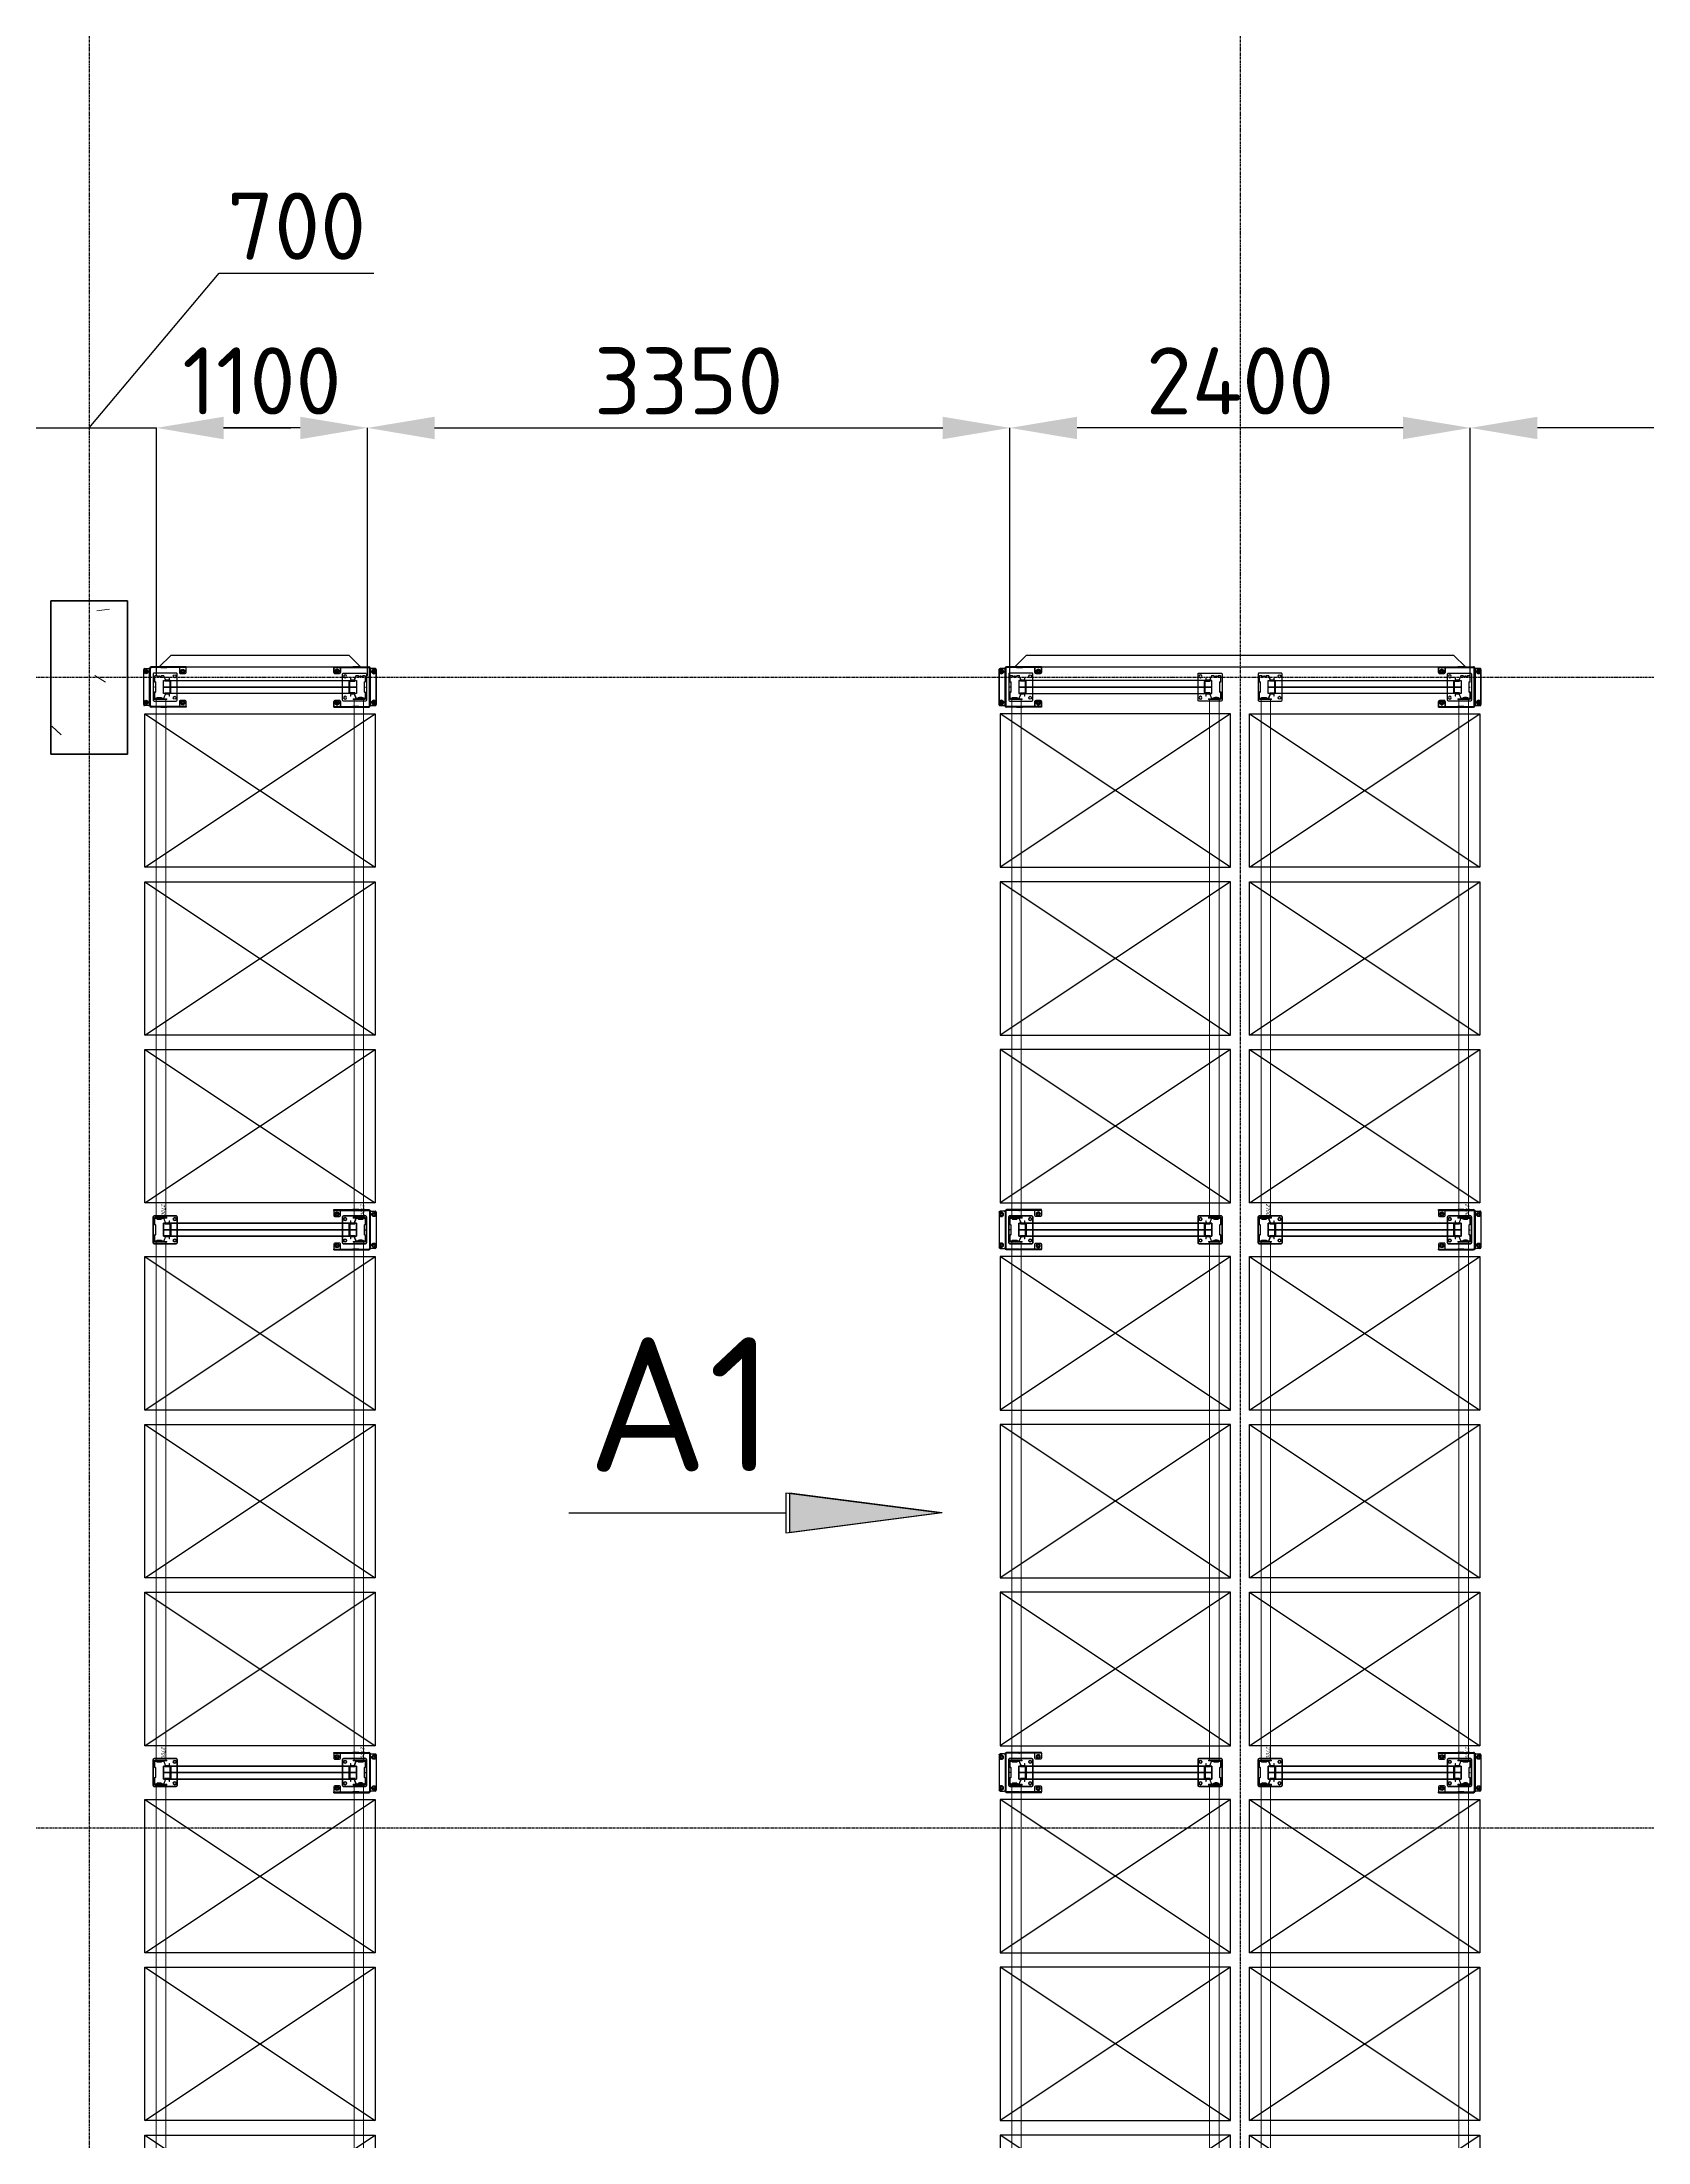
# Model space of a CAD drawing. Header units: millimetres. Extents: x 2140 to 223837, y 2113 to 170313.
# Drawn here: x 63916 to 72289, y 130122 to 141071 of the extents above; entities that cross this region are included whole.
import ezdxf

# ---------------------------------------------------------------- set-up
doc = ezdxf.new("R2010")
doc.units = ezdxf.units.MM
doc.linetypes.add('Линия сетки', pattern=[22.225, 12.7, -3.175, 3.175, -3.175])
for name, color, linetype in [('0_ANNOT_Dimensions', 7, 'Continuous'), ('12.Секция', 7, 'Continuous'), ('2.Стойка', 7, 'Continuous'), ('отбойники', 1, 'Continuous'), ('Размеры', 7, 'Continuous'), ('Стены', 7, 'Continuous')]:
    doc.layers.add(name, color=color, linetype=linetype)
for name, color, linetype, lineweight in [('1.Балка', 5, 'Continuous', 0), ('3.Опора', 7, 'Continuous', 0), ('S-COLS', 7, 'Continuous', 18)]:
    doc.layers.add(name, color=color, linetype=linetype, lineweight=lineweight)
doc.styles.get("Standard").update_dxf_attribs({"font": 'isocpeur.ttf'})
doc.styles.add('Курсив', font='isocpeui.ttf')
doc.dimstyles.new('350', dxfattribs={"dimtxt": 350, "dimasz": 350, "dimexe": 1, "dimexo": 10, "dimgap": 70, "dimtad": 1, "dimdec": 0, "dimzin": 0, "dimdsep": 46, "dimtxsty": 'Standard', "dimcen": 0.09, "dimadec": 0, "dimazin": 0, "dimtfac": 1, "dimtdec": 0, "dimtofl": 0, "dimtmove": 0, "dimatfit": 3, "dimfxl": 1, "dimtolj": 1, "dimtzin": 0, "dimarcsym": 0})
doc.dimstyles.new('Рзм блок', dxfattribs={"dimtxt": 40, "dimasz": 80, "dimexe": 0.18, "dimexo": 0, "dimgap": 5, "dimtad": 1, "dimtoh": 1, "dimdec": 0, "dimzin": 0, "dimdsep": 46, "dimtxsty": 'Курсив', "dimblk": 'NONE', "dimcen": 0.09, "dimse1": 1, "dimse2": 1, "dimsd1": 1, "dimsd2": 1, "dimadec": 0, "dimazin": 0, "dimtfac": 1, "dimtdec": 0, "dimtofl": 0, "dimtmove": 0, "dimatfit": 2, "dimldrblk": 'NONE', "dimfxl": 0.18, "dimtolj": 1, "dimtzin": 0, "dimarcsym": 0})

# ---------------------------------------------------------------- blocks, each defined once
blk = doc.blocks.new('*D801')
at = {"layer": '0_ANNOT_Dimensions', "color": 0, "lineweight": -2, "transparency": 16777216}
for p, q in [((64512, 137766), (64512, 139060)), ((65262, 139059), (64862, 139059)), ((65612, 137766), (65612, 139060))]:
    blk.add_line(p, q, dxfattribs=at)
at = {"layer": '0_ANNOT_Dimensions', "color": 0, "transparency": 16777216}
for points in [[(64862, 139117), (64862, 139000), (64512, 139059)], [(65262, 139117), (65262, 139000), (65612, 139059)]]:
    blk.add_solid(points, dxfattribs=at)
at = {"layer": 'Defpoints', "color": 0, "transparency": 16777216}
for p in [(64512, 139059), (64512, 137756), (65612, 137756)]:
    blk.add_point(p, dxfattribs=at)
at = {"layer": '0_ANNOT_Dimensions', "color": 0, "transparency": 16777216, "insert": (65062, 139304), "char_height": 350, "attachment_point": 5}
blk.add_mtext('\\A1;1100', dxfattribs=at)
blk = doc.blocks.new('*D803')
at = {"layer": '0_ANNOT_Dimensions', "color": 0, "lineweight": -2, "transparency": 16777216}
for p, q in [((68962, 137766), (68962, 139060)), ((71012, 139059), (69312, 139059)), ((71362, 137763), (71362, 139060))]:
    blk.add_line(p, q, dxfattribs=at)
at = {"layer": '0_ANNOT_Dimensions', "color": 0, "transparency": 16777216}
for points in [[(69312, 139117), (69312, 139000), (68962, 139059)], [(71012, 139117), (71012, 139000), (71362, 139059)]]:
    blk.add_solid(points, dxfattribs=at)
at = {"layer": 'Defpoints', "color": 0, "transparency": 16777216}
for p in [(68962, 139059), (68962, 137756), (71362, 137753)]:
    blk.add_point(p, dxfattribs=at)
at = {"layer": '0_ANNOT_Dimensions', "color": 0, "transparency": 16777216, "insert": (70162, 139304), "char_height": 350, "attachment_point": 5}
blk.add_mtext('\\A1;2400', dxfattribs=at)
blk = doc.blocks.new('*D804')
at = {"layer": '0_ANNOT_Dimensions', "color": 0, "lineweight": -2, "transparency": 16777216}
for p, q in [((65612, 138231), (65612, 139060)), ((65962, 139059), (68612, 139059)), ((68962, 138231), (68962, 139060))]:
    blk.add_line(p, q, dxfattribs=at)
at = {"layer": '0_ANNOT_Dimensions', "color": 0, "transparency": 16777216}
for points in [[(65962, 139117), (65962, 139000), (65612, 139059)], [(68612, 139117), (68612, 139000), (68962, 139059)]]:
    blk.add_solid(points, dxfattribs=at)
at = {"layer": 'Defpoints', "color": 0, "transparency": 16777216}
for p in [(68962, 139059), (65612, 138221), (68962, 138221)]:
    blk.add_point(p, dxfattribs=at)
at = {"layer": '0_ANNOT_Dimensions', "color": 0, "transparency": 16777216, "insert": (67287, 139304), "char_height": 350, "attachment_point": 5}
blk.add_mtext('\\A1;3350', dxfattribs=at)
blk = doc.blocks.new('*D805')
at = {"layer": '0_ANNOT_Dimensions', "color": 0, "lineweight": -2, "transparency": 16777216}
for p, q in [((71362, 138231), (71362, 139060)), ((74362, 139059), (71712, 139059)), ((74712, 138231), (74712, 139060))]:
    blk.add_line(p, q, dxfattribs=at)
at = {"layer": '0_ANNOT_Dimensions', "color": 0, "transparency": 16777216}
for points in [[(71712, 139117), (71712, 139000), (71362, 139059)], [(74362, 139117), (74362, 139000), (74712, 139059)]]:
    blk.add_solid(points, dxfattribs=at)
at = {"layer": 'Defpoints', "color": 0, "transparency": 16777216}
for p in [(71362, 139059), (71362, 138221), (74712, 138221)]:
    blk.add_point(p, dxfattribs=at)
at = {"layer": '0_ANNOT_Dimensions', "color": 0, "transparency": 16777216, "insert": (73037, 139304), "char_height": 350, "attachment_point": 5}
blk.add_mtext('\\A1;3350', dxfattribs=at)
blk = doc.blocks.new('*D806')
at = {"layer": '0_ANNOT_Dimensions', "color": 0, "lineweight": -2, "transparency": 16777216}
for p, q in [((64162, 139059), (64840, 139866)), ((64840, 139866), (65645, 139866)), ((63462, 139059), (63112, 139059)), ((63812, 138635), (63812, 139060)), ((63812, 139059), (64512, 139059)), ((64512, 138635), (64512, 139060)), ((64862, 139059), (65212, 139059))]:
    blk.add_line(p, q, dxfattribs=at)
at = {"layer": '0_ANNOT_Dimensions', "color": 0, "transparency": 16777216}
for points in [[(63462, 139117), (63462, 139000), (63812, 139059)], [(64862, 139117), (64862, 139000), (64512, 139059)]]:
    blk.add_solid(points, dxfattribs=at)
at = {"layer": 'Defpoints', "color": 0, "transparency": 16777216}
for p in [(64512, 139059), (63812, 138625), (64512, 138625)]:
    blk.add_point(p, dxfattribs=at)
at = {"layer": '0_ANNOT_Dimensions', "color": 0, "transparency": 16777216, "insert": (65243, 140111), "char_height": 350, "attachment_point": 5}
blk.add_mtext('\\A1;700', dxfattribs=at)
blk = doc.blocks.new('Опора FSус 120')
at = {"layer": '3.Опора', "color": 0, "linetype": 'Continuous', "lineweight": 25}
for p, q in [((-73, 120), (-73, 5)), ((68, 125), (-68, 125)), ((73, 5), (73, 120)), ((-68, 0), (68, 0)), ((-34, 85), (-34, 71)), ((-34, 61), (-34, 71)), ((-31, 61), (-34, 61)), ((-31, 85), (-31, 71)), ((-31, 71), (-31, 61)), ((28, 91), (-28, 91)), ((28, 88), (-28, 88)), ((31, 71), (31, 85)), ((31, 61), (31, 71)), ((34, 61), (31, 61)), ((34, 71), (34, 85)), ((34, 71), (34, 61))]:
    blk.add_line(p, q, dxfattribs=at)
at = {"layer": '3.Опора', "color": 0}
for p, q in [((-30, 73), (-35, 73)), ((30, 73), (35, 73))]:
    blk.add_line(p, q, dxfattribs=at)
for points in [[(-31, 77.5), (-34, 77.5), (-34, 68.5), (-31, 68.5)], [(31, 77.5), (34, 77.5), (34, 68.5), (31, 68.5)]]:
    blk.add_lwpolyline(points, close=True, dxfattribs=at)
at = {"layer": '3.Опора', "color": 0, "linetype": 'Continuous', "lineweight": 25}
for centre in [(-56, 112), (56, 112)]:
    blk.add_circle(centre, 7.5, dxfattribs=at)
for centre, radius, start, end in [((-68, 120), 5, 90, 180), ((68, 120), 5, 0, 90), ((-68, 5), 5, 180, 270), ((-28, 85), 6, 90, 180), ((-28, 85), 3, 90, 180), ((28, 85), 6, 0, 90), ((28, 85), 3, 0, 90), ((68, 5), 5, 270, 0)]:
    blk.add_arc(centre, radius, start, end, dxfattribs=at)
blk = doc.blocks.new('Стойка FSус 120')
at = {"color": 0, "linetype": 'ByBlock', "lineweight": 0}
for p, q in [((-60, 42), (-60, 35)), ((-60, 20), (-53, 20)), ((-60, 5), (-60, -1)), ((-58, 42), (-58, 35)), ((-58, 31), (-57, 31)), ((-57, 9), (-58, 9)), ((-58, 5), (-58, -1)), ((-38, 53), (-57, 46)), ((-38, 51), (-57, 44)), ((-57, 33), (-56, 32)), ((-56, 8), (-57, 7)), ((-56, 29), (-56, 11)), ((-56, 26), (-54, 26)), ((-54, 14), (-56, 14)), ((-54, 29), (-54, 11)), ((-47, 73), (-39, 73)), ((-47, 73), (-47, 71)), ((-47, 71), (-39, 71)), ((-38, 62), (-34, 62)), ((-37, 69), (-37, 55)), ((-35, 66), (-37, 66)), ((-37, 58), (-35, 58)), ((-35, 69), (-35, 55)), ((-28, -2), (-26, 0)), ((-23, 2), (23, 2)), ((-23, 0), (23, 0)), ((26, 0), (28, -2)), ((38, 62), (34, 62)), ((35, 55), (35, 69)), ((37, 66), (35, 66)), ((35, 58), (37, 58)), ((37, 55), (37, 69)), ((57, 46), (38, 53)), ((57, 44), (38, 51)), ((39, 73), (47, 73)), ((39, 71), (47, 71)), ((47, 73), (47, 71)), ((60, 20), (53, 20)), ((54, 11), (54, 29)), ((56, 26), (54, 26)), ((54, 14), (56, 14)), ((56, 32), (57, 33)), ((56, 11), (56, 29)), ((57, 7), (56, 8)), ((57, 31), (58, 31)), ((58, 9), (57, 9)), ((58, 35), (58, 42)), ((58, -1), (58, 5)), ((60, 35), (60, 42)), ((60, -1), (60, 5)), ((-56, -3), (-48, -3)), ((-56, -5), (-48, -5)), ((-48, -3), (-46, -3)), ((-48, -3), (-48, -5)), ((-46, -5), (-48, -5)), ((-46, -3), (-46, -3)), ((-46, -3), (-37, -3)), ((-46, -5), (-46, -5)), ((-37, -5), (-46, -5)), ((-37, -3), (-36, -3)), ((-36, -5), (-37, -5)), ((-36, -3), (-29, -3)), ((-36, -3), (-36, -5)), ((-36, -5), (-29, -5)), ((-26, -3), (-25, -1)), ((25, -1), (26, -3)), ((29, -3), (36, -3)), ((29, -5), (36, -5)), ((37, -3), (36, -3)), ((36, -3), (36, -5)), ((36, -5), (37, -5)), ((46, -3), (37, -3)), ((37, -5), (46, -5)), ((48, -3), (46, -3)), ((46, -3), (46, -3)), ((46, -5), (48, -5)), ((46, -5), (46, -5)), ((48, -3), (56, -3)), ((48, -3), (48, -5)), ((48, -5), (56, -5))]:
    blk.add_line(p, q, dxfattribs=at)
for centre, radius, start, end in [((-56, 42), 4, 110, 180), ((-56, 35), 4, 180, 240), ((-56, 5), 4, 120, 180), ((-56, 42), 2, 110, 180), ((-56, 35), 2, 180, 240), ((-56, 5), 2, 120, 180), ((-58, 29), 2, 0, 60), ((-58, 11), 2, 300, 0), ((-58, 29), 4, 0, 60), ((-58, 11), 4, 300, 0), ((-39, 69), 4, 0, 90), ((-39, 69), 2, 0, 90), ((-39, 55), 4, 290, 0), ((-39, 55), 2, 290, 0), ((-23, -2), 4, 90, 150), ((-23, -2), 2, 90, 150), ((23, -2), 4, 30, 90), ((23, -2), 2, 30, 90), ((39, 69), 4, 90, 180), ((39, 55), 4, 180, 250), ((39, 69), 2, 90, 180), ((39, 55), 2, 180, 250), ((58, 29), 4, 120, 180), ((58, 11), 4, 180, 240), ((58, 29), 2, 120, 180), ((58, 11), 2, 180, 240), ((56, 42), 4, 0, 70), ((56, 42), 2, 0, 70), ((56, 35), 2, 300, 0), ((56, 5), 2, 0, 60), ((56, 35), 4, 300, 0), ((56, 5), 4, 0, 60), ((-56, -1), 4, 180, 270), ((-56, -1), 2, 180, 270), ((-29, -1), 2, 270, 330), ((-29, -1), 4, 270, 330), ((29, -1), 4, 210, 270), ((29, -1), 2, 210, 270), ((56, -1), 2, 270, 0), ((56, -1), 4, 270, 0)]:
    blk.add_arc(centre, radius, start, end, dxfattribs=at)
blk = doc.blocks.new('*D332')
at = {"layer": 'Defpoints', "color": 0, "linetype": 'ByBlock', "transparency": 16777216}
for p in [(65, 55), (65, 26), (2765, 55)]:
    blk.add_point(p, dxfattribs=at)
at = {"layer": 'Defpoints', "color": 0, "linetype": 'ByBlock', "transparency": 16777216, "insert": (2724, 41), "char_height": 20, "attachment_point": 5, "style": 'Курсив'}
blk.add_mtext('\\A1;2700', dxfattribs=at)
blk = doc.blocks.new('_None')
blk = doc.blocks.new('*D333')
at = {"layer": 'Defpoints', "color": 0, "linetype": 'ByBlock', "transparency": 16777216}
for p in [(65, 1064), (65, 1035), (2765, 1035)]:
    blk.add_point(p, dxfattribs=at)
at = {"layer": 'Defpoints', "color": 0, "linetype": 'ByBlock', "transparency": 16777216, "insert": (2724, 1080), "char_height": 20, "attachment_point": 5, "style": 'Курсив'}
blk.add_mtext('\\A1;2700', dxfattribs=at)
blk = doc.blocks.new('*U1979')
at = {"layer": 'Размеры', "color": 251, "true_color": 0x636466}
for p, q in [((-10, 0), (-5, 9)), ((-5, -9), (-10, 0)), ((-5, 9), (5, 9)), ((5, 9), (10, 0)), ((10, 0), (5, -9)), ((5, -9), (-5, -9))]:
    blk.add_line(p, q, dxfattribs=at)
for radius in [11, 5]:
    blk.add_circle((0, 0), radius, dxfattribs=at)
blk = doc.blocks.new('*U1980')
at = {"layer": 'Размеры', "color": 251, "true_color": 0x636466}
for p, q in [((-10, 0), (-5, 9)), ((-5, -9), (-10, 0)), ((-5, 9), (5, 9)), ((5, 9), (10, 0)), ((10, 0), (5, -9)), ((5, -9), (-5, -9))]:
    blk.add_line(p, q, dxfattribs=at)
for radius in [11, 5]:
    blk.add_circle((0, 0), radius, dxfattribs=at)
blk = doc.blocks.new('*U1981')
at = {"layer": 'Размеры', "color": 251, "true_color": 0x636466}
for p, q in [((-10, 0), (-5, 9)), ((-5, -9), (-10, 0)), ((-5, 9), (5, 9)), ((5, 9), (10, 0)), ((10, 0), (5, -9)), ((5, -9), (-5, -9))]:
    blk.add_line(p, q, dxfattribs=at)
for radius in [11, 5]:
    blk.add_circle((0, 0), radius, dxfattribs=at)
blk = doc.blocks.new('*U1975')
at = {"layer": 'Размеры', "color": 251, "true_color": 0x636466}
for p, q in [((-10, 0), (-5, 9)), ((-5, -9), (-10, 0)), ((-5, 9), (5, 9)), ((5, 9), (10, 0)), ((10, 0), (5, -9)), ((5, -9), (-5, -9))]:
    blk.add_line(p, q, dxfattribs=at)
for radius in [11, 5]:
    blk.add_circle((0, 0), radius, dxfattribs=at)
blk = doc.blocks.new('*U1875')
h = blk.add_hatch(color=0)
h.dxf.hatch_style = 1
h.paths.add_polyline_path([(105, 160), (101, 160), (101, 160), (101, 60), (105, 60)])
h.paths.add_polyline_path([(-101, 160), (-105, 160), (-105, 60), (-101, 60)])
h.paths.add_polyline_path([(105, -22), (105, 29), (101, 29), (101, -22), (101, -22, -0.414214), (97, -26), (-97, -26, -0.414214), (-101, -22), (-101, 29), (-105, 29), (-105, -22, 0.414214), (-97, -30), (97, -30, 0.414214)])
at = {"color": 0, "linetype": 'Continuous', "lineweight": 25}
for p, q in [((-105, 160), (-101, 160)), ((-105, 160), (-105, 46)), ((-101, 160), (-101, 160)), ((-97, 160), (-101, 160)), ((-101, 160), (-101, 46)), ((-101, 125), (-97, 125)), ((-75, 160), (-97, 160)), ((-97, 125), (-75, 125)), ((-70, 130), (-70, 155)), ((70, 155), (70, 130)), ((97, 160), (75, 160)), ((75, 125), (97, 125)), ((101, 160), (97, 160)), ((97, 125), (101, 125)), ((101, 160), (101, 46)), ((101, 160), (105, 160)), ((101, 160), (101, 160)), ((105, 160), (105, 46)), ((105, 160), (105, 160)), ((-105, 46), (-105, 42)), ((-105, 46), (-105, 42)), ((-105, 46), (-105, 42)), ((-105, 42), (-105, -22)), ((-105, 42), (-105, -22)), ((-101, 42), (-101, 46)), ((-101, 42), (-101, 46)), ((-101, 42), (-101, 46)), ((-101, 42), (-101, -22)), ((-101, 42), (-101, -22)), ((101, 47), (101, 42)), ((101, 47), (101, 42)), ((101, 42), (101, 46)), ((101, 42), (101, -22)), ((101, 42), (101, -22)), ((105, 42), (105, 47)), ((105, 42), (105, 47)), ((105, 46), (105, 42)), ((105, 42), (105, -22)), ((105, 42), (105, -22)), ((97, -26), (-97, -26)), ((97, -30), (-97, -30)), ((-97, -30), (-97, -34)), ((-97, -56), (-97, -34)), ((92, -61), (-92, -61)), ((97, -34), (97, -30)), ((97, -34), (97, -56))]:
    blk.add_line(p, q, dxfattribs=at)
at = {"color": 0}
for p, q in [((-100, 54), (-106, 54)), ((-100, 34), (-106, 34)), ((106, 54), (100, 54)), ((106, 34), (100, 34))]:
    blk.add_line(p, q, dxfattribs=at)
at = {"color": 61, "true_color": 0xedee99}
blk.add_line((0, 0), (0, -5), dxfattribs=at)
at = {"color": 0}
for points in [[(-101, 60), (-105, 60), (-105, 29), (-101, 29)], [(105, 60), (101, 60), (101, 29), (105, 29)]]:
    blk.add_lwpolyline(points, close=True, dxfattribs=at)
at = {"color": 0, "linetype": 'Continuous', "lineweight": 25}
for centre in [(-82, 143), (82, 143), (-80, -49), (80, -49)]:
    blk.add_circle(centre, 6, dxfattribs=at)
for centre, radius, start, end in [((-75, 155), 5, 0, 90), ((-75, 130), 5, 270, 0), ((75, 155), 5, 90, 180), ((75, 130), 5, 180, 270), ((-97, -22), 8, 180, 270), ((-97, -22), 4, 180, 270), ((-92, -56), 5, 180, 270), ((92, -56), 5, 270, 0), ((97, -22), 8, 270, 0), ((97, -22), 4, 270, 0)]:
    blk.add_arc(centre, radius, start, end, dxfattribs=at)
at = {"layer": 'отбойники', "color": 0, "rotation": 180}
for name, p in [('*U1981', (-82, 143)), ('*U1975', (82, 143)), ('*U1980', (-80, -49)), ('*U1979', (80, -49))]:
    blk.add_blockref(name, p, dxfattribs=at)
blk = doc.blocks.new('*U1015')
at = {"layer": 'Размеры', "color": 251, "true_color": 0x636466}
for p, q in [((-10, 0), (-5, 9)), ((-5, -9), (-10, 0)), ((-5, 9), (5, 9)), ((5, 9), (10, 0)), ((10, 0), (5, -9)), ((5, -9), (-5, -9))]:
    blk.add_line(p, q, dxfattribs=at)
for radius in [11, 5]:
    blk.add_circle((0, 0), radius, dxfattribs=at)
blk = doc.blocks.new('*U1016')
at = {"layer": 'Размеры', "color": 251, "true_color": 0x636466}
for p, q in [((-10, 0), (-5, 9)), ((-5, -9), (-10, 0)), ((-5, 9), (5, 9)), ((5, 9), (10, 0)), ((10, 0), (5, -9)), ((5, -9), (-5, -9))]:
    blk.add_line(p, q, dxfattribs=at)
for radius in [11, 5]:
    blk.add_circle((0, 0), radius, dxfattribs=at)
blk = doc.blocks.new('*U1017')
at = {"layer": 'Размеры', "color": 251, "true_color": 0x636466}
for p, q in [((-10, 0), (-5, 9)), ((-5, -9), (-10, 0)), ((-5, 9), (5, 9)), ((5, 9), (10, 0)), ((10, 0), (5, -9)), ((5, -9), (-5, -9))]:
    blk.add_line(p, q, dxfattribs=at)
for radius in [11, 5]:
    blk.add_circle((0, 0), radius, dxfattribs=at)
blk = doc.blocks.new('*U1018')
at = {"layer": 'Размеры', "color": 251, "true_color": 0x636466}
for p, q in [((-10, 0), (-5, 9)), ((-5, -9), (-10, 0)), ((-5, 9), (5, 9)), ((5, 9), (10, 0)), ((10, 0), (5, -9)), ((5, -9), (-5, -9))]:
    blk.add_line(p, q, dxfattribs=at)
for radius in [11, 5]:
    blk.add_circle((0, 0), radius, dxfattribs=at)
blk = doc.blocks.new('*U1019')
at = {"layer": 'Размеры', "color": 251, "true_color": 0x636466}
for p, q in [((-10, 0), (-5, 9)), ((-5, -9), (-10, 0)), ((-5, 9), (5, 9)), ((5, 9), (10, 0)), ((10, 0), (5, -9)), ((5, -9), (-5, -9))]:
    blk.add_line(p, q, dxfattribs=at)
for radius in [11, 5]:
    blk.add_circle((0, 0), radius, dxfattribs=at)
blk = doc.blocks.new('*U1020')
at = {"layer": 'Размеры', "color": 251, "true_color": 0x636466}
for p, q in [((-10, 0), (-5, 9)), ((-5, -9), (-10, 0)), ((-5, 9), (5, 9)), ((5, 9), (10, 0)), ((10, 0), (5, -9)), ((5, -9), (-5, -9))]:
    blk.add_line(p, q, dxfattribs=at)
for radius in [11, 5]:
    blk.add_circle((0, 0), radius, dxfattribs=at)
blk = doc.blocks.new('*U1021')
at = {"layer": 'Размеры', "color": 251, "true_color": 0x636466}
for p, q in [((-10, 0), (-5, 9)), ((-5, -9), (-10, 0)), ((-5, 9), (5, 9)), ((5, 9), (10, 0)), ((10, 0), (5, -9)), ((5, -9), (-5, -9))]:
    blk.add_line(p, q, dxfattribs=at)
for radius in [11, 5]:
    blk.add_circle((0, 0), radius, dxfattribs=at)
blk = doc.blocks.new('*U1022')
at = {"layer": 'Размеры', "color": 251, "true_color": 0x636466}
for p, q in [((-10, 0), (-5, 9)), ((-5, -9), (-10, 0)), ((-5, 9), (5, 9)), ((5, 9), (10, 0)), ((10, 0), (5, -9)), ((5, -9), (-5, -9))]:
    blk.add_line(p, q, dxfattribs=at)
for radius in [11, 5]:
    blk.add_circle((0, 0), radius, dxfattribs=at)
blk = doc.blocks.new('*U1030')
h = blk.add_hatch(color=0)
h.dxf.hatch_style = 1
h.paths.add_polyline_path([(160, -105), (160, -101), (160, -101), (60, -101), (60, -105)])
h.paths.add_polyline_path([(160, 101), (160, 105), (60, 105), (60, 101)])
h.paths.add_polyline_path([(-22, -105), (29, -105), (29, -101), (-22, -101), (-22, -101, -0.414214), (-26, -97), (-26, 97, -0.414214), (-22, 101), (29, 101), (29, 105), (-22, 105, 0.414214), (-30, 97), (-30, -97, 0.414214)])
h = blk.add_hatch(color=0)
h.dxf.hatch_style = 1
h.paths.add_polyline_path([(930, -105), (930, -101), (930, -101), (1030, -101), (1030, -105)])
h.paths.add_polyline_path([(930, 101), (930, 105), (1030, 105), (1030, 101)])
h.paths.add_polyline_path([(1112, -105), (1061, -105), (1061, -101), (1112, -101), (1112, -101, 0.414214), (1116, -97), (1116, 97, 0.414214), (1112, 101), (1061, 101), (1061, 105), (1112, 105, -0.414214), (1120, 97), (1120, -97, -0.414214)])
at = {"color": 0, "linetype": 'Continuous', "lineweight": 25}
for p, q in [((-61, -92), (-61, 92)), ((-56, 97), (-34, 97)), ((-30, 97), (-34, 97)), ((-30, -97), (-30, 97)), ((-26, -97), (-26, 97)), ((42, 105), (-22, 105)), ((42, 105), (-22, 105)), ((42, 101), (-22, 101)), ((42, 101), (-22, 101)), ((46, 105), (42, 105)), ((46, 105), (42, 105)), ((46, 105), (42, 105)), ((42, 101), (46, 101)), ((42, 101), (46, 101)), ((42, 101), (46, 101)), ((160, 105), (46, 105)), ((160, 101), (46, 101)), ((125, 101), (125, 97)), ((125, 97), (125, 75)), ((130, 70), (155, 70)), ((160, 105), (160, 101)), ((160, 101), (160, 101)), ((160, 97), (160, 101)), ((160, 75), (160, 97)), ((930, 105), (930, 101)), ((930, 105), (1044, 105)), ((930, 101), (930, 101)), ((930, 97), (930, 101)), ((930, 101), (1044, 101)), ((930, 75), (930, 97)), ((960, 70), (935, 70)), ((965, 101), (965, 97)), ((965, 97), (965, 75)), ((1044, 105), (1048, 105)), ((1044, 105), (1048, 105)), ((1044, 105), (1048, 105)), ((1048, 101), (1044, 101)), ((1048, 101), (1044, 101)), ((1048, 101), (1044, 101)), ((1048, 105), (1112, 105)), ((1048, 105), (1112, 105)), ((1048, 101), (1112, 101)), ((1048, 101), (1112, 101)), ((1116, -97), (1116, 97)), ((1120, -97), (1120, 97)), ((1120, 97), (1124, 97)), ((1146, 97), (1124, 97)), ((1151, -92), (1151, 92)), ((-34, -97), (-56, -97)), ((-34, -97), (-30, -97)), ((42, -101), (-22, -101)), ((42, -101), (-22, -101)), ((42, -105), (-22, -105)), ((42, -105), (-22, -105)), ((42, -101), (46, -101)), ((47, -101), (42, -101)), ((47, -101), (42, -101)), ((46, -105), (42, -105)), ((42, -105), (47, -105)), ((42, -105), (47, -105)), ((160, -101), (46, -101)), ((160, -105), (46, -105)), ((125, -75), (125, -97)), ((125, -97), (125, -101)), ((155, -70), (130, -70)), ((160, -97), (160, -75)), ((160, -101), (160, -97)), ((160, -101), (160, -105)), ((160, -101), (160, -101)), ((160, -105), (160, -105)), ((930, -97), (930, -75)), ((930, -101), (930, -97)), ((930, -101), (1044, -101)), ((930, -101), (930, -105)), ((930, -101), (930, -101)), ((930, -105), (1044, -105)), ((930, -105), (930, -105)), ((935, -70), (960, -70)), ((965, -75), (965, -97)), ((965, -97), (965, -101)), ((1043, -101), (1048, -101)), ((1043, -101), (1048, -101)), ((1048, -105), (1043, -105)), ((1048, -105), (1043, -105)), ((1048, -101), (1044, -101)), ((1044, -105), (1048, -105)), ((1048, -101), (1112, -101)), ((1048, -101), (1112, -101)), ((1048, -105), (1112, -105)), ((1048, -105), (1112, -105)), ((1124, -97), (1120, -97)), ((1124, -97), (1146, -97))]:
    blk.add_line(p, q, dxfattribs=at)
at = {"color": 61, "true_color": 0xedee99}
for p, q in [((0, 0), (-5, 0)), ((1090, 0), (1095, 0))]:
    blk.add_line(p, q, dxfattribs=at)
at = {"color": 0}
for p, q in [((34, 100), (34, 106)), ((54, 100), (54, 106)), ((1036, 100), (1036, 106)), ((1056, 100), (1056, 106)), ((34, -106), (34, -100)), ((54, -106), (54, -100)), ((1036, -106), (1036, -100)), ((1056, -106), (1056, -100))]:
    blk.add_line(p, q, dxfattribs=at)
for p, q in [((44, 108), (44, 98)), ((1046, 108), (1046, 98))]:
    blk.add_line(p, q)
blk.add_lwpolyline([(20, 105), (1070, 105), (1010, 165), (80, 165), (20, 105)], dxfattribs=at)
for points in [[(60, 101), (60, 105), (29, 105), (29, 101)], [(1030, 101), (1030, 105), (1061, 105), (1061, 101)], [(60, -105), (60, -101), (29, -101), (29, -105)], [(1030, -105), (1030, -101), (1061, -101), (1061, -105)]]:
    blk.add_lwpolyline(points, close=True, dxfattribs=at)
at = {"color": 0, "linetype": 'Continuous', "lineweight": 25}
for centre in [(-49, 80), (143, 82), (947, 82), (1139, 80), (-49, -80), (143, -82), (947, -82), (1139, -80)]:
    blk.add_circle(centre, 6, dxfattribs=at)
for centre, radius, start, end in [((-56, 92), 5, 90, 180), ((-22, 97), 8, 90, 180), ((-22, 97), 4, 90, 180), ((130, 75), 5, 180, 270), ((155, 75), 5, 270, 0), ((935, 75), 5, 180, 270), ((960, 75), 5, 270, 0), ((1112, 97), 8, 0, 90), ((1112, 97), 4, 0, 90), ((1146, 92), 5, 0, 90), ((-56, -92), 5, 180, 270), ((-22, -97), 8, 180, 270), ((-22, -97), 4, 180, 270), ((130, -75), 5, 90, 180), ((155, -75), 5, 0, 90), ((935, -75), 5, 90, 180), ((960, -75), 5, 0, 90), ((1112, -97), 8, 270, 0), ((1112, -97), 4, 270, 0), ((1146, -92), 5, 270, 0)]:
    blk.add_arc(centre, radius, start, end, dxfattribs=at)
at = {"layer": 'отбойники', "color": 0, "rotation": 89.99999999999999}
for name, p in [('*U1016', (-49, 80)), ('*U1017', (143, 82)), ('*U1015', (-49, -80)), ('*U1018', (143, -82))]:
    blk.add_blockref(name, p, dxfattribs=at)
at = {"layer": 'отбойники', "color": 0, "xscale": -1, "rotation": 270}
for name, p in [('*U1021', (947, 82)), ('*U1020', (1139, 80)), ('*U1022', (947, -82)), ('*U1019', (1139, -80))]:
    blk.add_blockref(name, p, dxfattribs=at)
blk = doc.blocks.new('*U1031')
h = blk.add_hatch(color=0)
h.dxf.hatch_style = 1
h.paths.add_polyline_path([(160, -105), (160, -101), (160, -101), (60, -101), (60, -105)])
h.paths.add_polyline_path([(160, 101), (160, 105), (60, 105), (60, 101)])
h.paths.add_polyline_path([(-22, -105), (29, -105), (29, -101), (-22, -101), (-22, -101, -0.414214), (-26, -97), (-26, 97, -0.414214), (-22, 101), (29, 101), (29, 105), (-22, 105, 0.414214), (-30, 97), (-30, -97, 0.414214)])
h = blk.add_hatch(color=0)
h.dxf.hatch_style = 1
h.paths.add_polyline_path([(2230, -105), (2230, -101), (2230, -101), (2330, -101), (2330, -105)])
h.paths.add_polyline_path([(2230, 101), (2230, 105), (2330, 105), (2330, 101)])
h.paths.add_polyline_path([(2412, -105), (2361, -105), (2361, -101), (2412, -101), (2412, -101, 0.414214), (2416, -97), (2416, 97, 0.414214), (2412, 101), (2361, 101), (2361, 105), (2412, 105, -0.414214), (2420, 97), (2420, -97, -0.414214)])
at = {"color": 0, "linetype": 'Continuous', "lineweight": 25}
for p, q in [((-61, -92), (-61, 92)), ((-56, 97), (-34, 97)), ((-30, 97), (-34, 97)), ((-30, -97), (-30, 97)), ((-26, -97), (-26, 97)), ((42, 105), (-22, 105)), ((42, 105), (-22, 105)), ((42, 101), (-22, 101)), ((42, 101), (-22, 101)), ((46, 105), (42, 105)), ((46, 105), (42, 105)), ((46, 105), (42, 105)), ((42, 101), (46, 101)), ((42, 101), (46, 101)), ((42, 101), (46, 101)), ((160, 105), (46, 105)), ((160, 101), (46, 101)), ((125, 101), (125, 97)), ((125, 97), (125, 75)), ((130, 70), (155, 70)), ((160, 105), (160, 101)), ((160, 101), (160, 101)), ((160, 97), (160, 101)), ((160, 75), (160, 97)), ((2230, 105), (2230, 101)), ((2230, 105), (2344, 105)), ((2230, 101), (2230, 101)), ((2230, 97), (2230, 101)), ((2230, 101), (2344, 101)), ((2230, 75), (2230, 97)), ((2260, 70), (2235, 70)), ((2265, 101), (2265, 97)), ((2265, 97), (2265, 75)), ((2344, 105), (2348, 105)), ((2344, 105), (2348, 105)), ((2344, 105), (2348, 105)), ((2348, 101), (2344, 101)), ((2348, 101), (2344, 101)), ((2348, 101), (2344, 101)), ((2348, 105), (2412, 105)), ((2348, 105), (2412, 105)), ((2348, 101), (2412, 101)), ((2348, 101), (2412, 101)), ((2416, -97), (2416, 97)), ((2420, -97), (2420, 97)), ((2420, 97), (2424, 97)), ((2446, 97), (2424, 97)), ((2451, -92), (2451, 92)), ((-34, -97), (-56, -97)), ((-34, -97), (-30, -97)), ((42, -101), (-22, -101)), ((42, -101), (-22, -101)), ((42, -105), (-22, -105)), ((42, -105), (-22, -105)), ((42, -101), (46, -101)), ((47, -101), (42, -101)), ((47, -101), (42, -101)), ((46, -105), (42, -105)), ((42, -105), (47, -105)), ((42, -105), (47, -105)), ((160, -101), (46, -101)), ((160, -105), (46, -105)), ((125, -75), (125, -97)), ((125, -97), (125, -101)), ((155, -70), (130, -70)), ((160, -97), (160, -75)), ((160, -101), (160, -97)), ((160, -101), (160, -105)), ((160, -101), (160, -101)), ((160, -105), (160, -105)), ((2230, -97), (2230, -75)), ((2230, -101), (2230, -97)), ((2230, -101), (2344, -101)), ((2230, -101), (2230, -105)), ((2230, -101), (2230, -101)), ((2230, -105), (2344, -105)), ((2230, -105), (2230, -105)), ((2235, -70), (2260, -70)), ((2265, -75), (2265, -97)), ((2265, -97), (2265, -101)), ((2343, -101), (2348, -101)), ((2343, -101), (2348, -101)), ((2348, -105), (2343, -105)), ((2348, -105), (2343, -105)), ((2348, -101), (2344, -101)), ((2344, -105), (2348, -105)), ((2348, -101), (2412, -101)), ((2348, -101), (2412, -101)), ((2348, -105), (2412, -105)), ((2348, -105), (2412, -105)), ((2424, -97), (2420, -97)), ((2424, -97), (2446, -97))]:
    blk.add_line(p, q, dxfattribs=at)
at = {"color": 61, "true_color": 0xedee99}
for p, q in [((0, 0), (-5, 0)), ((2390, 0), (2395, 0))]:
    blk.add_line(p, q, dxfattribs=at)
at = {"color": 0}
for p, q in [((34, 100), (34, 106)), ((54, 100), (54, 106)), ((2336, 100), (2336, 106)), ((2356, 100), (2356, 106)), ((34, -106), (34, -100)), ((54, -106), (54, -100)), ((2336, -106), (2336, -100)), ((2356, -106), (2356, -100))]:
    blk.add_line(p, q, dxfattribs=at)
for p, q in [((44, 108), (44, 98)), ((2346, 108), (2346, 98))]:
    blk.add_line(p, q)
blk.add_lwpolyline([(20, 105), (2370, 105), (2310, 165), (80, 165), (20, 105)], dxfattribs=at)
for points in [[(60, 101), (60, 105), (29, 105), (29, 101)], [(2330, 101), (2330, 105), (2361, 105), (2361, 101)], [(60, -105), (60, -101), (29, -101), (29, -105)], [(2330, -105), (2330, -101), (2361, -101), (2361, -105)]]:
    blk.add_lwpolyline(points, close=True, dxfattribs=at)
at = {"color": 0, "linetype": 'Continuous', "lineweight": 25}
for centre in [(-49, 80), (143, 82), (2247, 82), (2439, 80), (-49, -80), (143, -82), (2247, -82), (2439, -80)]:
    blk.add_circle(centre, 6, dxfattribs=at)
for centre, radius, start, end in [((-56, 92), 5, 90, 180), ((-22, 97), 8, 90, 180), ((-22, 97), 4, 90, 180), ((130, 75), 5, 180, 270), ((155, 75), 5, 270, 0), ((2235, 75), 5, 180, 270), ((2260, 75), 5, 270, 0), ((2412, 97), 8, 0, 90), ((2412, 97), 4, 0, 90), ((2446, 92), 5, 0, 90), ((-56, -92), 5, 180, 270), ((-22, -97), 8, 180, 270), ((-22, -97), 4, 180, 270), ((130, -75), 5, 90, 180), ((155, -75), 5, 0, 90), ((2235, -75), 5, 90, 180), ((2260, -75), 5, 0, 90), ((2412, -97), 8, 270, 0), ((2412, -97), 4, 270, 0), ((2446, -92), 5, 270, 0)]:
    blk.add_arc(centre, radius, start, end, dxfattribs=at)
at = {"layer": 'отбойники', "color": 0, "rotation": 89.99999999999999}
for name, p in [('*U1016', (-49, 80)), ('*U1017', (143, 82)), ('*U1015', (-49, -80)), ('*U1018', (143, -82))]:
    blk.add_blockref(name, p, dxfattribs=at)
at = {"layer": 'отбойники', "color": 0, "xscale": -1, "rotation": 270}
for name, p in [('*U1021', (2247, 82)), ('*U1020', (2439, 80)), ('*U1022', (2247, -82)), ('*U1019', (2439, -80))]:
    blk.add_blockref(name, p, dxfattribs=at)
blk = doc.blocks.new('Сборный железобетон-Колонна 1 - 800x400-V4-В_АР_ПЭ_01 Этаж')
at = {"layer": 'S-COLS', "lineweight": 9}
h = blk.add_hatch(dxfattribs=at)
h.set_pattern_fill('FP_5', color=256, style=0, pattern_type=2)
h.set_pattern_definition([(320, (-53152.2, 276.9), (-127.512, -1457.472), [152.4, -1676.4]), (265, (-53152.2, 276.9), (1528.454, 281.942), [121.92, -1341.12]), (10.451, (-53162.8, 155.4), (1400.933, -1175.54), [129.52, -1424.72]), (316.184, (-52745.8, 276.9), (-336.34, -2168.63), [228.6, -2514.6]), (6.636, (-52773.8, 96.2), (1979.42, -1899.22), [194.28, -2137.08]), (261.184, (-52745.8, 277), (1979.4, -1899.24), [182.88, -2011.68]), (291, (-52847.4, 73.7), (-818.121, -1212.915), [152.4, -1676.4]), (236, (-52847.4, 73.7), (1473.504, -494.417), [121.92, -1341.12]), (341.451, (-52915.6, -27.4), (655.37, -1707.337), [129.52, -1424.72]), (307.5, (-53152.2, 276.9), (676.44, -24.7094), [67.056, -1257.808, 67.056, -2640.584]), (307.5, (-53152.2, 276.9), (676.44, -24.7094), [-1391.92, -1294.384, 67.056, -1279.144]), (277.5, (-53152.2, 276.9), (801.444, -534.558), [67.056, -709.168, 67.056, -1740.408]), (277.5, (-53152.2, 276.9), (801.444, -534.558), [-843.28, -1227.328, 67.056, -446.024]), (237.5, (-53152.2, 730.04), (-45.831, -1084.7275), [67.056, -440.944, 67.056, -3621.024]), (237.5, (-53152.2, 730.04), (-45.831, -1084.7275), [-575.056, -1517.904, 67.056, -2036.064]), (227.5, (-53152.2, 933.2), (203.414, -1185.035), [67.056, -593.344, 67.056, -985.52, -1493.52]), (227.5, (-53152.2, 933.2), (203.414, -1185.035), [-1712.976, 67.056, -1426.464])])
h.paths.add_polyline_path([(-425, -175), (375, -175), (375, 225), (-425, 225), (-425, -165)], flags=0)
at = {"layer": 'S-COLS', "lineweight": 40}
for p, q in [((375, 225), (-425, 225)), ((-425, 225), (-425, 215)), ((375, 215), (375, 225)), ((-425, 215), (-425, -165)), ((375, -165), (375, 215)), ((-425, -165), (-425, -175)), ((-425, -175), (375, -175)), ((375, -175), (375, -165))]:
    blk.add_line(p, q, dxfattribs=at)
blk = doc.blocks.new('Помещение')
at = {"color": 9, "linetype": 'Линия сетки', "true_color": 0xc7c8ca}
for p, q in [((62021.9036, 162172.4828), (62021.9036, 22887.2413)), ((68021.9036, 162172.4828), (68021.9036, 22887.2413)), ((113992.9741, 135644.9347), (7061.0864, 135644.9347)), ((113992.9741, 129644.9347), (7061.0864, 129644.9347))]:
    blk.add_line(p, q, dxfattribs=at)
at = {"rotation": 90.0000000000002}
blk.add_blockref('Сборный железобетон-Колонна 1 - 800x400-V4-В_АР_ПЭ_01 Этаж', (62046.9036, 135669.9347), dxfattribs=at)
blk.add_blockref('Сборный железобетон-Колонна 1 - 800x400-V4-В_АР_ПЭ_01 Этаж', (62046.9036, 135669.9347), dxfattribs=at)
blk = doc.blocks.new('*U326')
h = blk.add_hatch(color=0)
h.dxf.hatch_style = 1
h.paths.add_polyline_path([(65, 1039), (65, 1031), (61, 1031), (61, 1039), (61, 1091, 0.4142136), (57, 1095), (35.5, 1095), (27.5, 1095), (27.5, 1099), (35.5, 1099), (57, 1099, -0.4142136), (65, 1091)])
h = blk.add_hatch(color=0)
h.dxf.hatch_style = 1
h.paths.add_polyline_path([(2802.5, 1095), (2794.5, 1095), (2773, 1095, 0.4142136), (2769, 1091), (2769, 1039), (2769, 1031), (2765, 1031), (2765, 1039), (2765, 1091, -0.4142136), (2773, 1099), (2794.5, 1099), (2802.5, 1099)])
h = blk.add_hatch(color=0)
h.dxf.hatch_style = 1
h.paths.add_polyline_path([(65, 51), (65, 59), (61, 59), (61, 51), (61, -1, -0.4142136), (57, -5), (35.5, -5), (27.5, -5), (27.5, -9), (35.5, -9), (57, -9, 0.4142136), (65, -1)])
h = blk.add_hatch(color=0)
h.dxf.hatch_style = 1
h.paths.add_polyline_path([(2802.5, -5), (2794.5, -5), (2773, -5, -0.4142136), (2769, -1), (2769, 51), (2769, 59), (2765, 59), (2765, 51), (2765, -1, 0.4142136), (2773, -9), (2794.5, -9), (2802.5, -9)])
at = {"color": 18, "true_color": 0x000000}
for points in [[(-34, 1048), (0, 1048), (0, 42), (-34, 42)], [(0, 1048), (34, 1048), (34, 42), (0, 42)], [(2830, 1048), (2796, 1048), (2796, 42), (2830, 42)], [(2864, 1048), (2830, 1048), (2830, 42), (2864, 42)]]:
    blk.add_lwpolyline(points, close=True, dxfattribs=at)
at = {"color": 61, "true_color": 0xedee99}
for points in [[(54, 1064.5), (56, 1064.5), (56, 1075.5), (54, 1075.5)], [(58, 1064.5), (60, 1064.5), (60, 1075.5), (58, 1075.5)], [(54, 25.5), (56, 25.5), (56, 14.5), (54, 14.5)], [(58, 25.5), (60, 25.5), (60, 14.5), (58, 14.5)]]:
    blk.add_lwpolyline(points, close=True, dxfattribs=at)
at = {"layer": '1.Балка', "color": 0, "linetype": 'ByBlock'}
for p, q in [((35.5, 1099), (27.5, 1099)), ((27.5, 1099), (27.5, 1095)), ((27.5, 1095), (35.5, 1095)), ((57, 1099), (35.5, 1099)), ((57, 1095), (35.5, 1095)), ((2773, 1099), (2794.5, 1099)), ((2773, 1095), (2794.5, 1095)), ((2794.5, 1099), (2802.5, 1099)), ((2802.5, 1095), (2794.5, 1095)), ((2802.5, 1099), (2802.5, 1095)), ((61, 1039), (61, 1091)), ((61, 1039), (61, 1031)), ((61, 1031), (65, 1031)), ((65, 1039), (65, 1091)), ((65, 1085.5), (2765, 1085.5)), ((2765, 1085.5), (65, 1085.5)), ((65, 1031), (65, 1039)), ((2765, 1035.5), (65, 1035.5)), ((2765, 1039), (2765, 1091)), ((2765, 1031), (2765, 1039)), ((2769, 1031), (2765, 1031)), ((2769, 1039), (2769, 1091)), ((2769, 1039), (2769, 1031)), ((61, 59), (65, 59)), ((61, 51), (61, 59)), ((61, 51), (61, -1)), ((65, 59), (65, 51)), ((2765, 54.5), (65, 54.5)), ((65, 51), (65, -1)), ((65, 4.5), (2765, 4.5)), ((2765, 4.5), (65, 4.5)), ((2769, 59), (2765, 59)), ((2765, 59), (2765, 51)), ((2765, 51), (2765, -1)), ((2769, 51), (2769, 59)), ((2769, 51), (2769, -1)), ((27.5, -9), (27.5, -5)), ((27.5, -5), (35.5, -5)), ((35.5, -9), (27.5, -9)), ((57, -5), (35.5, -5)), ((57, -9), (35.5, -9)), ((2773, -5), (2794.5, -5)), ((2773, -9), (2794.5, -9)), ((2802.5, -5), (2794.5, -5)), ((2794.5, -9), (2802.5, -9)), ((2802.5, -9), (2802.5, -5))]:
    blk.add_line(p, q, dxfattribs=at)
for centre, radius, start, end in [((57, 1091), 8, 0, 90), ((57, 1091), 4, 0, 90), ((2773, 1091), 8, 90, 180), ((2773, 1091), 4, 90, 180), ((57, -1), 4, 270, 0), ((57, -1), 8, 270, 0), ((2773, -1), 8, 180, 270), ((2773, -1), 4, 180, 270)]:
    blk.add_arc(centre, radius, start, end, dxfattribs=at)
at = {"layer": '2.Стойка', "color": 61, "linetype": 'ByBlock', "true_color": 0xedee99}
for p, q in [((60, 1070), (52.3, 1070)), ((60, 20), (52.3, 20))]:
    blk.add_line(p, q, dxfattribs=at)
at = {"layer": '2.Стойка', "color": 18, "true_color": 0x000000, "xscale": -1, "rotation": 180}
blk.add_blockref('Стойка FSус 120', (0, 1090), dxfattribs=at)
at = {"layer": '2.Стойка', "color": 18, "true_color": 0x000000, "rotation": 180}
blk.add_blockref('Стойка FSус 120', (2830, 1090), dxfattribs=at)
at = {"layer": '2.Стойка', "color": 18, "true_color": 0x000000}
blk.add_blockref('Стойка FSус 120', (0, 0), dxfattribs=at)
at = {"layer": '2.Стойка', "color": 18, "true_color": 0x000000, "xscale": -1}
blk.add_blockref('Стойка FSус 120', (2830, 0), dxfattribs=at)
at = {"layer": '3.Опора', "color": 18, "true_color": 0x000000, "xscale": -1, "rotation": 180}
blk.add_blockref('Опора FSус 120', (0, 1101), dxfattribs=at)
at = {"layer": '3.Опора', "color": 18, "true_color": 0x000000, "rotation": 180}
blk.add_blockref('Опора FSус 120', (2830, 1101), dxfattribs=at)
at = {"layer": '3.Опора', "color": 18, "true_color": 0x000000}
blk.add_blockref('Опора FSус 120', (0, -11), dxfattribs=at)
at = {"layer": '3.Опора', "color": 18, "true_color": 0x000000, "xscale": -1}
blk.add_blockref('Опора FSус 120', (2830, -11), dxfattribs=at)
at = {"layer": 'Defpoints', "color": 0, "linetype": 'ByBlock'}
for base, p1, p2, picture, middle in [((65, 1064.4), (2765, 1035.5), (65, 1035.5), '*D333', (2724.3, 1064.4)), ((65, 25.6), (2765, 54.5), (65, 54.5), '*D332', (2724.3, 25.6))]:
    dim = blk.add_linear_dim(base=base, p1=p1, p2=p2, dimstyle='Рзм блок', override={"dimtxt": 20}, dxfattribs=at)
    dim.commit()
    dim.dimension.update_dxf_attribs({"geometry": picture, "text_midpoint": middle, "dimtype": 128})
blk = doc.blocks.new('Секц ЕПМ 2700')
at = {"color": 0}
for points in [[(140, 44), (940, 44), (940, -1156), (140, -1156)], [(1015, 44), (1815, 44), (1815, -1156), (1015, -1156)], [(1890, 44), (2690, 44), (2690, -1156), (1890, -1156)]]:
    blk.add_lwpolyline(points, close=True, dxfattribs=at)
for points in [[(140, -1156), (940, 44), (940, -1156), (140, 44)], [(1015, -1156), (1815, 44), (1815, -1156), (1015, 44)], [(1890, -1156), (2690, 44), (2690, -1156), (1890, 44)]]:
    blk.add_lwpolyline(points, dxfattribs=at)
at = {"color": 1, "rotation": 180}
for p in [(0, -11), (2830, -11)]:
    blk.add_blockref('*U1875', p, dxfattribs=at)
at = {"layer": '12.Секция', "color": 1}
blk.add_blockref('*U326', (0, -1101), dxfattribs=at)

msp = doc.modelspace()

# ---------------------------------------------------------------- hatches: boundary and pattern name
h = msp.add_hatch(color=0)
h.dxf.hatch_style = 1
h.paths.add_polyline_path([(67812.1, 133505.3), (67812.1, 133401.5), (67812.1, 133297.7), (68608.6, 133401.5)])

# ---------------------------------------------------------------- linework, layer by layer
at = {"color": 0}
for p, q in [((68608.6, 133401.5), (67812.1, 133505.3)), ((67812.1, 133505.3), (67812.1, 133297.7)), ((68608.6, 133401.5), (67812.1, 133297.7))]:
    msp.add_line(p, q, dxfattribs=at)
msp.add_lwpolyline([(66662.7, 133401.5), (67794.1, 133401.5), (67794.1, 133297.7), (68590.6, 133401.5), (67794.1, 133505.3), (67794.1, 133401.5)], dxfattribs=at)

# ---------------------------------------------------------------- block references
at = {"color": 1}
for name, p in [('*U1030', (64506.7, 137707.9)), ('*U1031', (68966.7, 137707.9))]:
    msp.add_blockref(name, p, dxfattribs=at)
at = {"rotation": 270.0000000000082}
for p in [(65607.7, 137707.9), (71367.7, 137707.9), (65607.7, 134877.9), (71367.7, 134877.9), (65607.7, 132047.9), (71367.7, 132047.9)]:
    msp.add_blockref('Секц ЕПМ 2700', p, dxfattribs=at)
at = {"xscale": -1, "rotation": 89.99999999999184}
for p in [(68955.7, 137707.9), (68955.7, 134877.9), (68955.7, 132047.9)]:
    msp.add_blockref('Секц ЕПМ 2700', p, dxfattribs=at)

# ---------------------------------------------------------------- texts
at = {"color": 0, "insert": (67248.3, 133966.8), "char_height": 700, "width": 863.272, "attachment_point": 5}
msp.add_mtext('\\A1;А1', dxfattribs=at)

# ---------------------------------------------------------------- dimensions: what is measured, and where the dimension line sits
at = {"layer": '0_ANNOT_Dimensions'}
dim = msp.add_linear_dim(base=(64511.7, 139058.6), p1=(63811.9, 138624.8), p2=(64511.7, 138624.8), dimstyle='350', override={"dimtmove": 1}, dxfattribs=at)
dim.commit()
dim.dimension.update_dxf_attribs({"geometry": '*D806', "text_midpoint": (64910.1, 139865.9), "dimtype": 160})
for base, p1, p2, picture, middle in [((64511.7, 139058.6), (65611.7, 137755.9), (64511.7, 137755.9), '*D801', (65061.7, 139058.6)), ((68961.7, 139058.6), (71361.7, 137753.5), (68961.7, 137755.9), '*D803', (70161.7, 139058.6))]:
    dim = msp.add_linear_dim(base=base, p1=p1, p2=p2, dimstyle='350', dxfattribs=at)
    dim.commit()
    dim.dimension.update_dxf_attribs({"geometry": picture, "text_midpoint": middle, "dimtype": 160})
dim = msp.add_linear_dim(base=(68961.7, 139058.6), p1=(65611.7, 138220.9), p2=(68961.7, 138220.9), dimstyle='350', dxfattribs=at)
dim.commit()
dim.dimension.update_dxf_attribs({"geometry": '*D804', "text_midpoint": (67286.7, 139303.6)})
dim = msp.add_linear_dim(base=(71361.7, 139058.6), p1=(74711.7, 138220.9), p2=(71361.7, 138220.9), angle=180, dimstyle='350', dxfattribs=at)
dim.commit()
dim.dimension.update_dxf_attribs({"geometry": '*D805', "text_midpoint": (73036.7, 139303.6)})

# ---------------------------------------------------------------- next in the draw order: block references
at = {"layer": 'Стены'}
msp.add_blockref('Помещение', (2139.8, 2112.9), dxfattribs=at)

doc.saveas('drawing.dxf')
